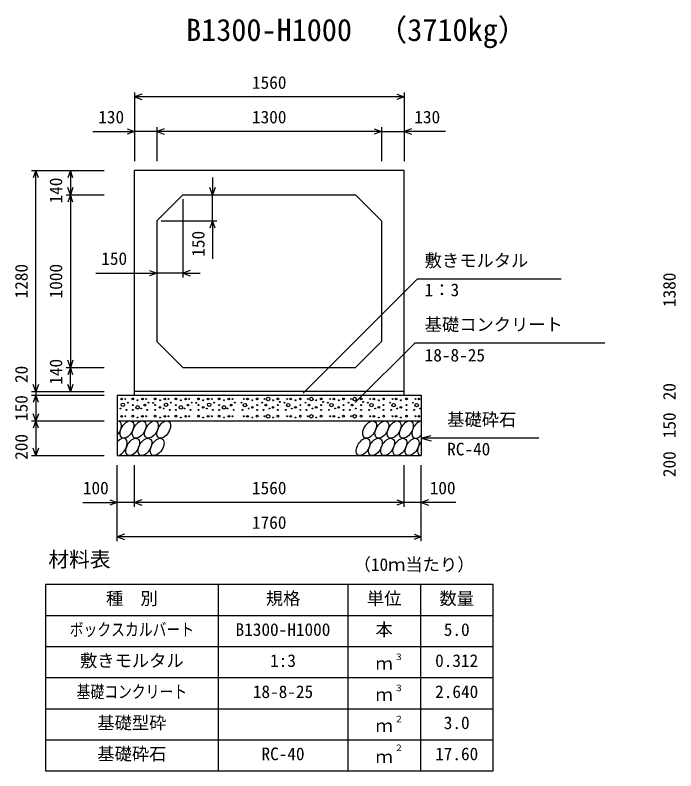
# Model space of a CAD drawing. Units: millimetres, scale not verified. Extents: x -25170 to 75630, y 0 to 35640.
# Drawn here: x 31269 to 35093, y 13265 to 17643 of the extents above; entities that cross this region are included whole.
import ezdxf
from ezdxf.enums import TextEntityAlignment as Align

# ---------------------------------------------------------------- set-up
doc = ezdxf.new("R2010")
doc.units = ezdxf.units.MM
doc.header["$LTSCALE"] = 60
for name, color, linetype, lineweight in [('DIM', 7, 'Continuous', 25), ('HATCH', 6, 'Continuous', 25), ('HYO', 3, 'Continuous', 25), ('HYO2', 4, 'Continuous', 25), ('OUTLINE', 3, 'Continuous', 25), ('TXT', 7, 'Continuous', 25)]:
    doc.layers.add(name, color=color, linetype=linetype, lineweight=lineweight)
doc.styles.add('ＭＳ ゴシック', font='')
doc.styles.get('ＭＳ ゴシック').set_extended_font_data('MS Gothic')

msp = doc.modelspace()

# ---------------------------------------------------------------- linework, layer by layer
at = {"layer": 'DIM'}
for p, q in [((31959.98, 17193.78), (31959.98, 16796.89)), ((32002.27, 17184.17), (31959.98, 17168.78)), ((33519.98, 17168.78), (31959.98, 17168.78)), ((31959.98, 17168.78), (32002.27, 17153.39)), ((33477.7, 17184.17), (33519.98, 17168.78)), ((33519.98, 17168.78), (33477.7, 17153.39)), ((33519.98, 17193.78), (33519.98, 16796.89)), ((32089.98, 16993.78), (32089.98, 16796.89)), ((33389.98, 16993.78), (33389.98, 16796.89)), ((31719.24, 16968.78), (31959.98, 16968.78)), ((31917.7, 16984.17), (31959.98, 16968.78)), ((31959.98, 16968.78), (31917.7, 16953.39)), ((32089.98, 16968.78), (31959.98, 16968.78)), ((32132.27, 16984.17), (32089.98, 16968.78)), ((33389.98, 16968.78), (32089.98, 16968.78)), ((32089.98, 16968.78), (32132.27, 16953.39)), ((33347.7, 16984.17), (33389.98, 16968.78)), ((33389.98, 16968.78), (33347.7, 16953.39)), ((33389.98, 16968.78), (33519.98, 16968.78)), ((33562.27, 16984.17), (33519.98, 16968.78)), ((33760.73, 16968.78), (33519.98, 16968.78)), ((33519.98, 16968.78), (33562.27, 16953.39)), ((31363.88, 16741.89), (31784.98, 16741.89)), ((31388.88, 16741.89), (31373.49, 16699.6)), ((31388.88, 15461.89), (31388.88, 16741.89)), ((31404.27, 16699.6), (31388.88, 16741.89)), ((31588.88, 16741.89), (31573.49, 16699.6)), ((31588.88, 16741.89), (31588.88, 16601.89)), ((31604.27, 16699.6), (31588.88, 16741.89)), ((32412.46, 16701.89), (32412.46, 16601.89)), ((31588.88, 16601.89), (31573.49, 16644.17)), ((31604.27, 16644.17), (31588.88, 16601.89)), ((32412.46, 16601.89), (32397.07, 16644.17)), ((32427.85, 16644.17), (32412.46, 16601.89)), ((31563.88, 16601.89), (31784.98, 16601.89)), ((31588.88, 16601.89), (31573.49, 16559.6)), ((31588.88, 16601.89), (31588.88, 15601.89)), ((31604.27, 16559.6), (31588.88, 16601.89)), ((32412.46, 16451.89), (32412.46, 16601.89)), ((32239.98, 16576.89), (32239.98, 16123.87)), ((32114.98, 16451.89), (32437.46, 16451.89)), ((32412.46, 16451.89), (32397.07, 16409.6)), ((32427.85, 16409.6), (32412.46, 16451.89)), ((32412.46, 16451.89), (32412.46, 16231.01)), ((32047.7, 16164.26), (32089.98, 16148.87)), ((32282.27, 16164.26), (32239.98, 16148.87)), ((31735.88, 16148.87), (32089.98, 16148.87)), ((32089.98, 16148.87), (32047.7, 16133.48)), ((32239.98, 16148.87), (32089.98, 16148.87)), ((32239.98, 16148.87), (32339.98, 16148.87)), ((32239.98, 16148.87), (32282.27, 16133.48)), ((32936.2, 15452.55), (33596.48, 16112.83)), ((34428.89, 16112.83), (33596.48, 16112.83)), ((33238.01, 15398.16), (33582.07, 15742.22)), ((34681.62, 15742.22), (33582.07, 15742.22)), ((31588.88, 15601.89), (31573.49, 15644.17)), ((31604.27, 15644.17), (31588.88, 15601.89)), ((31563.88, 15601.89), (31784.98, 15601.89)), ((31588.88, 15601.89), (31573.49, 15559.6)), ((31588.88, 15461.89), (31588.88, 15601.89)), ((31604.27, 15559.6), (31588.88, 15601.89)), ((31388.88, 15461.89), (31373.49, 15504.17)), ((31404.27, 15504.17), (31388.88, 15461.89)), ((31588.88, 15461.89), (31573.49, 15504.17)), ((31604.27, 15504.17), (31588.88, 15461.89)), ((31363.88, 15461.89), (31784.98, 15461.89)), ((31388.88, 15461.89), (31388.88, 15441.89)), ((31363.88, 15441.89), (31784.98, 15441.89)), ((31388.88, 15441.89), (31373.49, 15399.6)), ((31388.88, 15441.89), (31388.88, 15291.89)), ((31404.27, 15399.6), (31388.88, 15441.89)), ((31388.88, 15291.89), (31373.49, 15334.17)), ((31404.27, 15334.17), (31388.88, 15291.89)), ((31363.88, 15291.89), (31784.98, 15291.89)), ((31388.88, 15291.89), (31373.49, 15249.6)), ((31388.88, 15291.89), (31388.88, 15091.89)), ((31404.27, 15249.6), (31388.88, 15291.89)), ((33619.98, 15191.89), (33677.94, 15207.42)), ((34299.79, 15191.89), (33619.98, 15191.89)), ((33619.98, 15191.89), (33677.94, 15176.36)), ((31388.88, 15091.89), (31373.49, 15134.17)), ((31404.27, 15134.17), (31388.88, 15091.89)), ((31363.88, 15091.89), (31784.98, 15091.89)), ((31859.98, 14595.28), (31859.98, 15036.89)), ((31959.98, 14795.28), (31959.98, 15036.89)), ((33519.98, 14795.28), (33519.98, 15036.89)), ((33519.98, 14795.28), (33519.98, 15036.89)), ((33619.98, 14595.28), (33619.98, 15036.89)), ((31660.44, 14820.28), (31859.98, 14820.28)), ((31817.7, 14835.67), (31859.98, 14820.28)), ((31859.98, 14820.28), (31817.7, 14804.88)), ((31959.98, 14820.28), (31859.98, 14820.28)), ((32002.27, 14835.67), (31959.98, 14820.28)), ((33519.98, 14820.28), (31959.98, 14820.28)), ((31959.98, 14820.28), (32002.27, 14804.88)), ((33477.7, 14835.67), (33519.98, 14820.28)), ((33519.98, 14820.28), (33477.7, 14804.88)), ((33619.98, 14820.28), (33519.98, 14820.28)), ((33662.27, 14835.67), (33619.98, 14820.28)), ((33819.53, 14820.28), (33619.98, 14820.28)), ((33619.98, 14820.28), (33662.27, 14804.88)), ((31902.27, 14635.67), (31859.98, 14620.28)), ((33577.7, 14635.67), (33619.98, 14620.28)), ((33619.98, 14620.28), (31859.98, 14620.28)), ((31859.98, 14620.28), (31902.27, 14604.88)), ((33619.98, 14620.28), (33577.7, 14604.88))]:
    msp.add_line(p, q, dxfattribs=at)
at = {"layer": 'HATCH'}
for centre, radius in [((31886.02, 15419.07), 5), ((31907.05, 15419.07), 2.5), ((31949.95, 15419.94), 5), ((31977.99, 15412.06), 2.5), ((32006.02, 15419.07), 5), ((32027.05, 15419.07), 2.5), ((32079.95, 15419.94), 5), ((32107.99, 15412.06), 2.5), ((32136.02, 15419.07), 5), ((32157.05, 15419.07), 2.5), ((32199.95, 15419.94), 5), ((32227.99, 15412.06), 2.5), ((32256.02, 15419.07), 5), ((32277.05, 15419.07), 2.5), ((32329.95, 15419.94), 5), ((32357.99, 15412.06), 2.5), ((32386.02, 15419.07), 5), ((32407.05, 15419.07), 2.5), ((32449.95, 15419.94), 5), ((32477.99, 15412.06), 2.5), ((32506.02, 15419.07), 5), ((32527.05, 15419.07), 2.5), ((32592.91, 15419.07), 2.5), ((32613.94, 15419.07), 5), ((32641.98, 15412.06), 2.5), ((32670.01, 15419.94), 5), ((32712.91, 15419.07), 2.5), ((32733.94, 15419.07), 10), ((32761.98, 15412.06), 2.5), ((32790.01, 15419.94), 5), ((32842.91, 15419.07), 2.5), ((32863.94, 15419.07), 5), ((32891.98, 15412.06), 2.5), ((32920.01, 15419.94), 5), ((32962.91, 15419.07), 2.5), ((32983.94, 15419.07), 10), ((33011.98, 15412.06), 2.5), ((33040.01, 15419.94), 5), ((33092.91, 15419.07), 2.5), ((33113.94, 15419.07), 5), ((33141.98, 15412.06), 2.5), ((33170.01, 15419.94), 5), ((33212.91, 15419.07), 2.5), ((33233.94, 15419.07), 10), ((33271.84, 15419.94), 5), ((33324.73, 15419.07), 2.5), ((33345.76, 15419.07), 5), ((33373.8, 15412.06), 2.5), ((33401.84, 15419.94), 5), ((33452.79, 15419.07), 2.5), ((33473.83, 15419.07), 5), ((33501.86, 15412.06), 2.5), ((33534.77, 15419.94), 5), ((33585.72, 15419.07), 2.5), ((33606.75, 15419.07), 5), ((31879.01, 15363.91), 2.5), ((31892.56, 15386.05), 10), ((31921.07, 15398.05), 2.5), ((31949.95, 15384.05), 2.5), ((31977.99, 15370.92), 10), ((31999.01, 15363.91), 2.5), ((32020.04, 15384.05), 5), ((32041.07, 15398.05), 2.5), ((32067.53, 15397.15), 2.5), ((32079.95, 15384.05), 2.5), ((32107.99, 15370.92), 5), ((32129.01, 15363.91), 2.5), ((32142.56, 15386.05), 10), ((32171.07, 15398.05), 2.5), ((32199.95, 15384.05), 2.5), ((32227.99, 15370.92), 10), ((32249.01, 15363.91), 2.5), ((32270.04, 15384.05), 5), ((32291.07, 15398.05), 2.5), ((32317.53, 15397.15), 2.5), ((32329.95, 15384.05), 2.5), ((32357.99, 15370.92), 5), ((32379.01, 15363.91), 2.5), ((32392.56, 15386.05), 10), ((32421.07, 15398.05), 2.5), ((32449.95, 15384.05), 2.5), ((32477.99, 15370.92), 10), ((32499.01, 15363.91), 2.5), ((32520.04, 15384.05), 5), ((32541.07, 15398.05), 2.5), ((32578.89, 15398.05), 2.5), ((32599.92, 15384.05), 10), ((32620.95, 15363.91), 2.5), ((32641.98, 15370.92), 5), ((32670.01, 15384.05), 2.5), ((32698.89, 15398.05), 2.5), ((32719.92, 15384.05), 5), ((32740.95, 15363.91), 2.5), ((32761.98, 15370.92), 5), ((32790.01, 15384.05), 2.5), ((32801.35, 15402.37), 2.5), ((32828.89, 15398.05), 2.5), ((32849.92, 15384.05), 10), ((32870.95, 15363.91), 2.5), ((32891.98, 15370.92), 5), ((32920.01, 15384.05), 2.5), ((32948.89, 15398.05), 2.5), ((32969.92, 15384.05), 5), ((32990.95, 15363.91), 2.5), ((33011.98, 15370.92), 5), ((33040.01, 15384.05), 2.5), ((33051.35, 15402.37), 2.5), ((33078.89, 15398.05), 2.5), ((33099.92, 15384.05), 10), ((33120.95, 15363.91), 2.5), ((33141.98, 15370.92), 5), ((33170.01, 15384.05), 2.5), ((33198.89, 15398.05), 2.5), ((33219.92, 15384.05), 5), ((33240.95, 15363.91), 2.5), ((33271.84, 15384.05), 2.5), ((33283.18, 15402.37), 2.5), ((33310.71, 15398.05), 2.5), ((33331.74, 15384.05), 10), ((33352.77, 15363.91), 2.5), ((33373.8, 15370.92), 5), ((33401.84, 15384.05), 2.5), ((33438.78, 15398.05), 2.5), ((33459.81, 15384.05), 10), ((33480.83, 15363.91), 2.5), ((33501.86, 15370.92), 5), ((33534.77, 15384.05), 2.5), ((33571.7, 15398.05), 2.5), ((33592.73, 15384.05), 10), ((33613.76, 15363.91), 2.5), ((31886.02, 15319.07), 5), ((31907.05, 15319.07), 2.5), ((31914.06, 15356.04), 2.5), ((31949.95, 15319.94), 5), ((31949.95, 15356.04), 2.5), ((32006.02, 15319.07), 5), ((32027.05, 15319.07), 2.5), ((32034.06, 15356.04), 2.5), ((32079.95, 15319.94), 5), ((32079.95, 15356.04), 2.5), ((32136.02, 15319.07), 5), ((32157.05, 15319.07), 2.5), ((32164.06, 15356.04), 2.5), ((32199.95, 15319.94), 5), ((32199.95, 15356.04), 2.5), ((32256.02, 15319.07), 5), ((32277.05, 15319.07), 2.5), ((32284.06, 15356.04), 2.5), ((32329.95, 15319.94), 5), ((32329.95, 15356.04), 2.5), ((32386.02, 15319.07), 5), ((32407.05, 15319.07), 2.5), ((32414.06, 15356.04), 2.5), ((32449.95, 15319.94), 5), ((32449.95, 15356.04), 2.5), ((32506.02, 15319.07), 5), ((32527.05, 15319.07), 2.5), ((32534.06, 15356.04), 2.5), ((32585.9, 15356.04), 2.5), ((32592.91, 15319.07), 2.5), ((32613.94, 15319.07), 5), ((32670.01, 15319.94), 5), ((32670.01, 15356.04), 2.5), ((32705.9, 15356.04), 2.5), ((32712.91, 15319.07), 2.5), ((32733.94, 15319.07), 10), ((32790.01, 15319.94), 5), ((32790.01, 15356.04), 2.5), ((32835.9, 15356.04), 2.5), ((32842.91, 15319.07), 2.5), ((32863.94, 15319.07), 5), ((32920.01, 15319.94), 5), ((32920.01, 15356.04), 2.5), ((32955.9, 15356.04), 2.5), ((32962.91, 15319.07), 2.5), ((32983.94, 15319.07), 10), ((33040.01, 15319.94), 5), ((33040.01, 15356.04), 2.5), ((33085.9, 15356.04), 2.5), ((33092.91, 15319.07), 2.5), ((33113.94, 15319.07), 5), ((33170.01, 15319.94), 5), ((33170.01, 15356.04), 2.5), ((33205.9, 15356.04), 2.5), ((33212.91, 15319.07), 2.5), ((33233.94, 15319.07), 10), ((33271.84, 15319.94), 5), ((33271.84, 15356.04), 2.5), ((33317.72, 15356.04), 2.5), ((33324.73, 15319.07), 2.5), ((33345.76, 15319.07), 5), ((33401.84, 15319.94), 5), ((33401.84, 15356.04), 2.5), ((33445.79, 15356.04), 2.5), ((33452.79, 15319.07), 2.5), ((33473.83, 15319.07), 5), ((33534.77, 15319.94), 5), ((33534.77, 15356.04), 2.5), ((33578.71, 15356.04), 2.5), ((33585.72, 15319.07), 2.5), ((33606.75, 15319.07), 5), ((31977.99, 15312.06), 2.5), ((32107.99, 15312.06), 2.5), ((32227.99, 15312.06), 2.5), ((32357.99, 15312.06), 2.5), ((32477.99, 15312.06), 2.5), ((32641.98, 15312.06), 2.5), ((32761.98, 15312.06), 2.5), ((32891.98, 15312.06), 2.5), ((33011.98, 15312.06), 2.5), ((33141.98, 15312.06), 2.5), ((33373.8, 15312.06), 2.5), ((33501.86, 15312.06), 2.5)]:
    msp.add_circle(centre, radius, dxfattribs=at)
for centre, start_param, end_param in [((31845.33, 15241.88), 4.3355439, 6.7245934), ((33604.54, 15241.88), 0.4199491, 4.357003), ((31878.58, 15141.89), 3.4740877, 7.5860497), ((33637.79, 15141.89), 1.2805297, 3.4964223)]:
    msp.add_ellipse(centre, major_axis=(29.09, 47.08), ratio=0.5792, start_param=start_param, end_param=end_param, dxfattribs=at)
for centre in [(31916.29, 15241.88), (31987.24, 15241.88), (32058.2, 15241.88), (32129.15, 15241.88), (33320.71, 15241.88), (33391.67, 15241.88), (33462.63, 15241.88), (33533.58, 15241.88), (31949.53, 15141.89), (32020.49, 15141.89), (32091.45, 15141.89), (33283.01, 15141.89), (33353.96, 15141.89), (33424.92, 15141.89), (33495.87, 15141.89), (33566.83, 15141.89)]:
    msp.add_ellipse(centre, major_axis=(29.09, 47.08), ratio=0.5792, dxfattribs=at)
at = {"layer": 'HYO'}
for p, q in [((34034.98, 14345.28), (31444.98, 14345.28)), ((31444.98, 14345.28), (31444.98, 13265.28)), ((32444.98, 14345.28), (32444.98, 13265.28)), ((33194.98, 14345.28), (33194.98, 13265.28)), ((33614.98, 14345.28), (33614.98, 13265.28)), ((34034.98, 13265.28), (34034.98, 14345.28)), ((31444.98, 14165.28), (34034.98, 14165.28)), ((31444.98, 13265.28), (34034.98, 13265.28))]:
    msp.add_line(p, q, dxfattribs=at)
at = {"layer": 'HYO2'}
for p, q in [((31444.98, 13985.28), (34034.98, 13985.28)), ((31444.98, 13805.28), (34034.98, 13805.28)), ((31444.98, 13625.28), (34034.98, 13625.28)), ((31444.98, 13445.28), (34034.98, 13445.28))]:
    msp.add_line(p, q, dxfattribs=at)
at = {"layer": 'OUTLINE'}
for p, q in [((33519.98, 16741.89), (31959.98, 16741.89)), ((31959.98, 15441.89), (31959.98, 16741.89)), ((33519.98, 15441.89), (33519.98, 16741.89)), ((32239.98, 16601.89), (32089.98, 16451.89)), ((32239.98, 16601.89), (33239.98, 16601.89)), ((33389.98, 16451.89), (33239.98, 16601.89)), ((32089.98, 16451.89), (32089.98, 15751.89)), ((33389.98, 16451.89), (33389.98, 15751.89)), ((32233.04, 15608.83), (32089.98, 15751.89)), ((33239.98, 15601.89), (33389.98, 15751.89)), ((32239.98, 15601.89), (32233.04, 15608.83)), ((32239.98, 15601.89), (33239.98, 15601.89)), ((33519.98, 15461.89), (31959.98, 15461.89)), ((31859.98, 15441.89), (31859.98, 15091.89)), ((31859.98, 15441.89), (33619.98, 15441.89)), ((33619.98, 15441.89), (33619.98, 15091.89)), ((31859.98, 15291.89), (33619.98, 15291.89)), ((31859.98, 15091.89), (33619.98, 15091.89))]:
    msp.add_line(p, q, dxfattribs=at)

# ---------------------------------------------------------------- texts
at = {"layer": 'DIM', "style": 'ＭＳ ゴシック'}
for s, p in [('1560', (32639.98, 17193.78)), ('130', (31750.34, 16993.78)), ('1300', (32639.98, 16993.78)), ('130', (33579.62, 16993.78)), ('150', (31767.84, 16173.87)), ('敷きモルタル', (33639.33, 16162.83)), ('1：3', (33639.33, 15992.72)), ('基礎コンクリート', (33639.33, 15792.22)), ('18-8-25', (33639.33, 15614.59)), ('基礎砕石', (33769.72, 15241.89)), ('RC-40', (33769.72, 15070.51)), ('100', (31661.34, 14845.28)), ('1560', (32639.98, 14845.28)), ('100', (33668.62, 14845.28)), ('1760', (32639.98, 14645.28))]:
    msp.add_text(s, height=73.31, dxfattribs=at).set_placement(p, align=Align.BOTTOM_LEFT)
for s, p in [('140', (31563.88, 16551.89)), ('150', (32387.46, 16243.39)), ('1280', (31363.88, 16001.89)), ('1000', (31563.88, 16001.89)), ('1380', (35113.88, 15951.89)), ('140', (31563.88, 15501.89)), ('20', (31363.88, 15511.96)), ('20', (35113.88, 15411.96)), ('150', (31363.88, 15291.89)), ('150', (35113.88, 15191.89)), ('200', (31363.88, 15066.89)), ('200', (35113.88, 14966.89))]:
    msp.add_text(s, height=73.31, rotation=90, dxfattribs=at).set_placement(p, align=Align.BOTTOM_LEFT)
at = {"layer": 'TXT', "style": 'ＭＳ ゴシック'}
for s, height, p in [('（3710kg）', 128.3, (33363.57, 17454.39)), ('B1300-H1000', 128.3, (32258.73, 17454.39)), ('材料表', 87.98, (31461.65, 14420.28)), ('（10ｍ当たり）', 73.31, (33228.31, 14401.94)), ('種\u3000別', 73.31, (31794.98, 14205.28)), ('規格', 73.31, (32719.98, 14205.28)), ('単位', 73.31, (33304.98, 14205.28)), ('数量', 73.31, (33724.98, 14205.28)), ('B1300-H1000', 73.31, (32544.98, 14025.28)), ('本', 73.31, (33354.98, 14025.28)), ('5.0', 73.31, (33749.98, 14025.28)), ('敷きモルタル', 73.31, (31644.98, 13845.28)), ('1:3', 73.31, (32744.98, 13845.28)), ('３', 36.66, (33464.22, 13895.89)), ('0.312', 73.31, (33699.98, 13845.28)), ('ｍ', 73.31, (33354.98, 13828.61)), ('18-8-25', 73.31, (32644.98, 13665.28)), ('３', 36.66, (33464.22, 13715.89)), ('2.640', 73.31, (33699.98, 13665.28)), ('ｍ', 73.31, (33354.98, 13648.61)), ('基礎型砕', 73.31, (31744.98, 13485.28)), ('２', 36.66, (33464.22, 13535.89)), ('3.0', 73.31, (33749.98, 13485.28)), ('ｍ', 73.31, (33354.98, 13468.61)), ('基礎砕石', 73.31, (31744.98, 13305.28)), ('RC-40', 73.31, (32694.98, 13305.28)), ('２', 36.66, (33464.22, 13369.22)), ('17.60', 73.31, (33699.98, 13305.28)), ('ｍ', 73.31, (33354.98, 13288.61))]:
    msp.add_text(s, height=height, dxfattribs=at).set_placement(p, align=Align.BOTTOM_LEFT)
at = {"layer": 'TXT', "style": 'ＭＳ ゴシック', "width": 0.8}
for s, p in [('ボックスカルバート', (31584.98, 14025.28)), ('基礎コンクリート', (31624.98, 13665.28))]:
    msp.add_text(s, height=73.31, dxfattribs=at).set_placement(p, align=Align.BOTTOM_LEFT)

doc.saveas('drawing.dxf')
